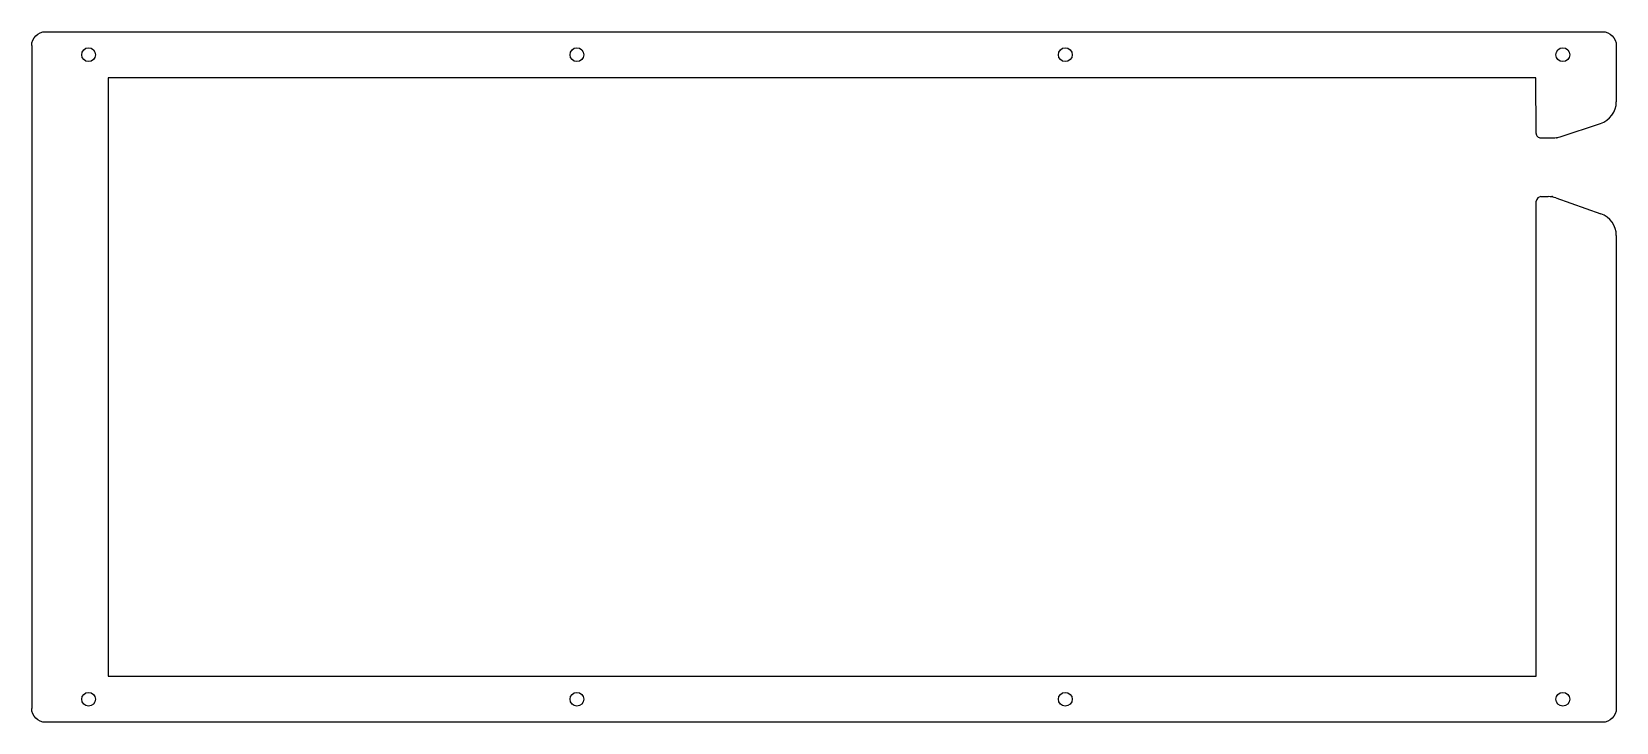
# Model space of a CAD drawing. Header units: millimetres. Extents: x -170 to 174, y -67 to 83.
import ezdxf

# ---------------------------------------------------------------- set-up
doc = ezdxf.new("R2010")
doc.units = ezdxf.units.MM
doc.layers.get('0').update_dxf_attribs({"linetype": 'CONTINUOUS'})

msp = doc.modelspace()

# ---------------------------------------------------------------- linework, layer by layer
for p, q in [((-166.6, 83.32), (171.36, 83.32)), ((-169.6, 80.32), (-169.6, -63.68)), ((174.36, 80.32), (174.36, 68.1)), ((156.92, 73.32), (-153, 73.32)), ((-153, 73.32), (-153, -56.68)), ((156.97, 61.22), (156.92, 73.32)), ((162.17, 60.49), (170.92, 63.35)), ((157.97, 60.23), (160.63, 60.24)), ((157, -56.68), (157, 46.49)), ((158, 47.49), (159.59, 47.49)), ((161.26, 47.21), (171.03, 43.75)), ((174.36, 39.04), (174.36, -63.68)), ((-153, -56.68), (157, -56.68)), ((171.36, -66.68), (-166.6, -66.68))]:
    msp.add_line(p, q)
for centre in [(-157.24, 78.32), (-51.24, 78.32), (54.76, 78.32), (162.76, 78.32), (-157.24, -61.68), (-51.24, -61.68), (54.76, -61.68), (162.76, -61.68)]:
    msp.add_circle(centre, 1.5)
at = {"extrusion": (0, 0, -1)}
for centre, start, end in [((166.6, 80.32), 0, 90), ((-171.36, 80.32), 90, 180), ((166.6, -63.68), 270, 360), ((-171.36, -63.68), 180, 270)]:
    msp.add_arc(centre, 3, start, end, dxfattribs=at)
for centre, radius, start, end in [((169.36, 68.1), 5, -71.8965, 0), ((157.97, 61.23), 1, 180.2035, 270.2035), ((160.61, 65.24), 5, 270.2035, 288.1035), ((158, 46.49), 1, 90, 180), ((159.59, 42.49), 5, 70.5089, 90), ((169.36, 39.04), 5, 0, 70.5089)]:
    msp.add_arc(centre, radius, start, end)
for p in [(161.42, 60.24), (160.45, 47.49)]:
    msp.add_point(p)

doc.saveas('drawing.dxf')
